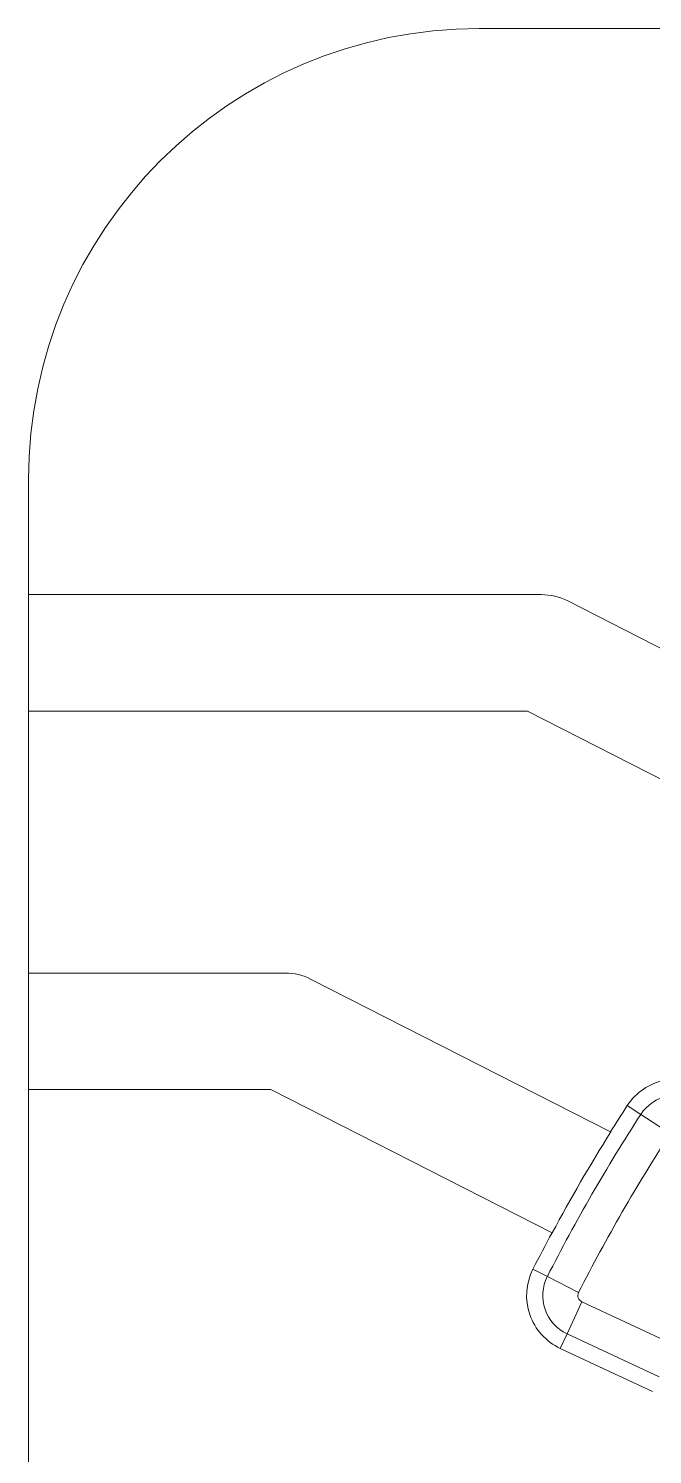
# Model space of a CAD drawing. Header units: millimetres. Extents: x 2451 to 3354, y 1343 to 1943.
# Drawn here: x 2451.1 to 2536.9, y 1747.2 to 1943.2 of the extents above; entities that cross this region are included whole.
import ezdxf

# ---------------------------------------------------------------- set-up
doc = ezdxf.new("R2010")
doc.units = ezdxf.units.MM
doc.layers.add('core', color=7, linetype='Continuous', lineweight=20)

msp = doc.modelspace()

# ---------------------------------------------------------------- linework, layer by layer
at = {"layer": 'core'}
for p, q in [((2652.74, 1943.18), (2513.1, 1943.18)), ((2451.1, 1881.18), (2451.1, 1865.38)), ((2451.1, 1865.38), (2521.65, 1865.38)), ((2451.1, 1849.38), (2451.1, 1865.38)), ((2571.94, 1840.74), (2525.28, 1864.51)), ((2451.1, 1849.38), (2519.73, 1849.38)), ((2451.1, 1849.38), (2451.1, 1813.38)), ((2519.73, 1849.38), (2559.98, 1828.88)), ((2451.1, 1813.38), (2486.37, 1813.38)), ((2451.1, 1797.38), (2451.1, 1813.38)), ((2531.16, 1791.54), (2490, 1812.51)), ((2451.1, 1797.38), (2484.45, 1797.38)), ((2451.1, 1797.38), (2451.1, 1741.67)), ((2484.45, 1797.38), (2523.11, 1777.69)), ((2533.47, 1795.15), (2535.33, 1793.94)), ((2539.38, 1791.31), (2535.33, 1793.94)), ((2531.19, 1791.53), (2531.16, 1791.54)), ((2523.13, 1777.68), (2523.11, 1777.69)), ((2520.49, 1772.67), (2522.47, 1771.66)), ((2526.77, 1769.48), (2522.47, 1771.66)), ((2527.22, 1768.19), (2525.18, 1763.81)), ((2539.91, 1762.27), (2527.22, 1768.19)), ((2524.24, 1761.8), (2525.18, 1763.81)), ((2537.87, 1757.89), (2525.18, 1763.81)), ((2524.24, 1761.8), (2536.93, 1755.88))]:
    msp.add_line(p, q, dxfattribs=at)
for centre, radius, start, end in [((2513.1, 1881.18), 62, 90, 180), ((2736.1, 1663.18), 202.61, 0, 180), ((2521.65, 1857.38), 8, 63.0121, 90), ((2736.1, 1663.18), 201.12, 0, 180), ((2486.37, 1805.38), 8, 63.0121, 90), ((2540.17, 1790.79), 8, 55, 146.9226), ((2736.1, 1663.18), 241.82, 146.9226, 147.9376), ((2540.17, 1790.79), 5.78, 55, 146.9226), ((2736.1, 1663.18), 239.6, 146.9226, 153.0774), ((2736.1, 1663.18), 241.79, 147.9371, 151.735), ((2736.1, 1663.18), 234.77, 146.9226, 153.0774), ((2736.1, 1663.18), 241.82, 151.7352, 153.0774), ((2527.62, 1769.05), 8, 153.0774, 245), ((2527.62, 1769.05), 5.78, 153.0774, 245), ((2527.62, 1769.05), 0.948, 153.0774, 245)]:
    msp.add_arc(centre, radius, start, end, dxfattribs=at)

doc.saveas('drawing.dxf')
